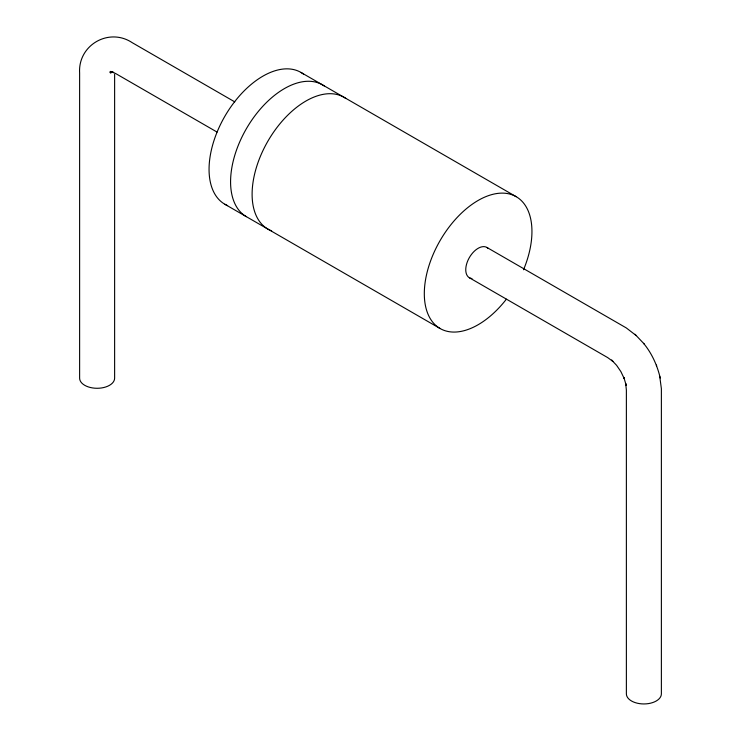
<?xml version="1.0" encoding="UTF-8"?>
<svg xmlns="http://www.w3.org/2000/svg" width="741" height="741" viewBox="0 0 741 741"><rect width="100%" height="100%" fill="white"/><g stroke="black" fill="none" stroke-linecap="round" stroke-linejoin="round"><path stroke-width="1.11" d="M112.076 72.229L110.326 72.896L112.382 72.257M112.502 71.97L109.798 72.062L113.679 72.442L110.604 71.414L115.855 73.646L217.048 132.074M300.92 72.414L516.181 196.689M234.777 101.888L132.213 42.672C108.899 27.167 77.851 45.09 79.62 73.035L79.62 378.179A17.506 10.105 0 0 0 97.127 388.284A17.506 10.105 0 0 0 114.623 378.179L114.623 74.359M486.883 247.438L626.293 327.93L636.269 335.617M469.377 277.755L607.648 357.579L612.9 361.413L611.603 360.052L616.586 365.313L620.865 371.574L624.144 378.419L623.876 377.484L626.21 385.366L625.682 383.56L626.377 390.025L626.377 693.845A17.506 10.105 0 0 0 643.873 703.95A17.506 10.105 0 0 0 661.38 693.845L661.38 388.701L659.712 376.215M224.819 204.229L440.08 328.504M643.586 343.352C651.876 353.364 657.276 365.415 660.24 378.021M634.972 334.256L644.262 344.056M656.396 365.072L656.665 366.008M271.651 230.868A76.101 43.941 -60 0 1 266.973 142.781A76.101 43.941 -60 0 1 345.732 98.377M506.372 299.188A76.101 43.941 -60 0 1 425.177 304.255A76.101 43.941 -60 0 1 488.495 195.633A76.101 43.941 -60 0 1 523.526 269.761M471.943 278.551A17.506 10.105 -60 0 1 469.007 258.211A17.506 10.105 -60 0 1 488.273 248.55M246.345 216.659A76.101 43.941 -60 0 1 247.253 127.22A76.101 43.941 -60 0 1 324.206 85.947M227.617 205.618A76.101 43.941 -60 0 1 224.819 116.346A76.101 43.941 -60 0 1 303.532 74.137"/></g></svg>
